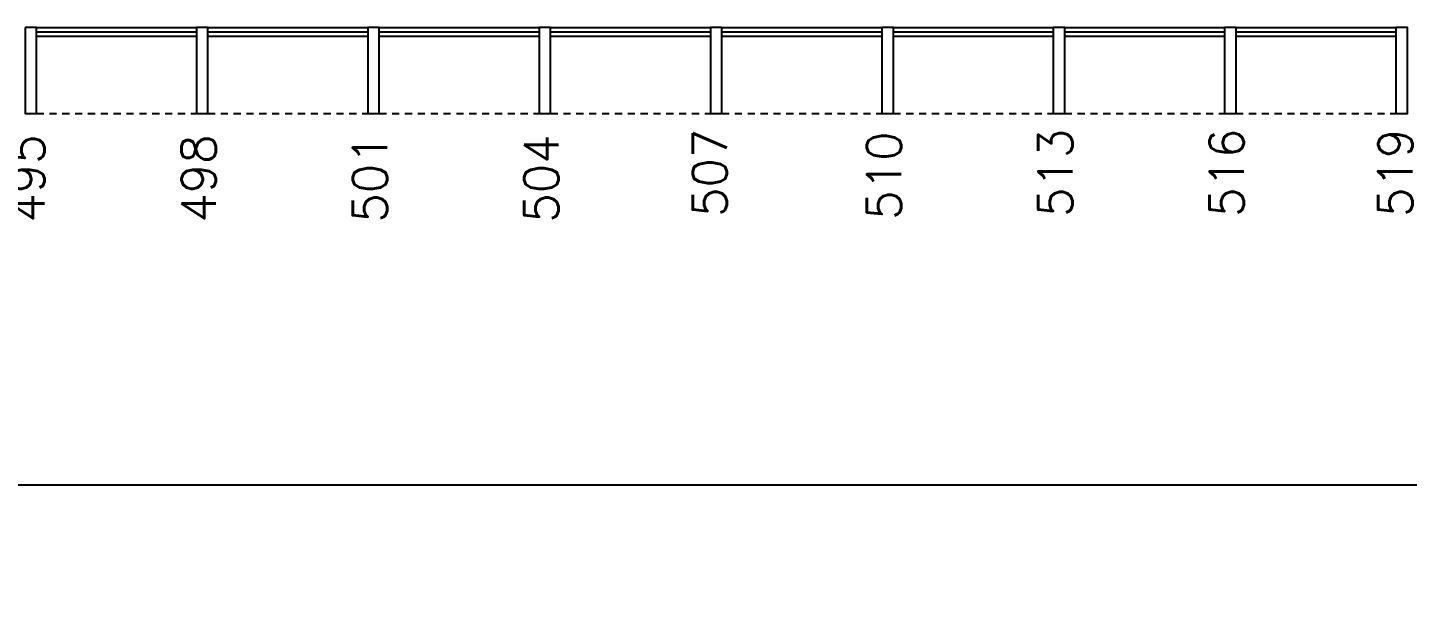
# Model space of a CAD drawing. Header units: millimetres. Extents: x 2308 to 2568, y 1142 to 1238.
# Drawn here: x 2351.47 to 2375.63, y 1146 to 1156 of the extents above; entities that cross this region are included whole.
import ezdxf

# ---------------------------------------------------------------- set-up
doc = ezdxf.new("R2010")
doc.units = ezdxf.units.MM
doc.linetypes.add('HIDDEN2', pattern=[0.1875, 0.125, -0.0625])
for name, color, linetype in [('ESQ', 1, 'Continuous'), ('ESTR', 3, 'Continuous'), ('NOPILAR1', 2, 'Continuous'), ('PROJ', 1, 'HIDDEN2'), ('USO1', 2, 'Continuous')]:
    doc.layers.add(name, color=color, linetype=linetype)
doc.styles.add('1', font='romans.shx')
doc.styles.add('NOPILAR', font='simplex.shx', dxfattribs={"height": 0.6})
doc.dimstyles.new('1-600', dxfattribs={"dimtxt": 1.1, "dimasz": 2.5, "dimexe": 2, "dimexo": 4, "dimgap": 0.2, "dimtad": 1, "dimdec": 0, "dimzin": 4, "dimdsep": 46, "dimlunit": 6, "dimtxsty": '1', "dimblk1": 'NONE', "dimblk2": 'NONE', "dimsah": 1, "dimcen": 0, "dimclrd": 2, "dimclre": 2, "dimclrt": 2, "dimadec": 0, "dimazin": 0, "dimtfac": 1, "dimtdec": 0, "dimtmove": 2, "dimatfit": 3, "dimldrblk": 'NONE', "dimfxl": 1, "dimtolj": 1, "dimtzin": 0, "dimarcsym": 0})

# ---------------------------------------------------------------- blocks, each defined once
blk = doc.blocks.new('PILAR-SLN')
blk.add_lwpolyline([(0.197, -72.501), (0.197, -74.001), (-0.003, -74.001), (-0.003, -72.501)], close=True)
blk = doc.blocks.new('*D83')
at = {"layer": 'USO1', "color": 2, "lineweight": -2, "transparency": 16777216}
for p, q in [((2330.429, 1150.505), (2330.429, 1146.005)), ((2450.531, 1150.505), (2450.531, 1146.005)), ((2450.531, 1148.005), (2330.429, 1148.005))]:
    blk.add_line(p, q, dxfattribs=at)
at = {"layer": 'USO1', "color": 2, "transparency": 16777216, "insert": (2390.48, 1148.938), "char_height": 1.1, "attachment_point": 5, "style": '1'}
blk.add_mtext('\\A1;Arquitetura e Urbanismo', dxfattribs=at)
blk = doc.blocks.new('_NONE')
at = {"color": 0, "linetype": 'ByBlock'}
blk.add_circle((0, 0), 0.25, dxfattribs=at)

msp = doc.modelspace()

# ---------------------------------------------------------------- linework, layer by layer
at = {"layer": 'ESQ'}
for p, q in [((2351.629, 1156.005), (2354.429, 1156.005)), ((2351.629, 1155.93), (2354.429, 1155.93)), ((2354.629, 1156.005), (2357.429, 1156.005)), ((2354.629, 1155.93), (2357.429, 1155.93)), ((2357.629, 1156.005), (2360.429, 1156.005)), ((2357.629, 1155.93), (2360.429, 1155.93)), ((2360.629, 1156.005), (2363.429, 1156.005)), ((2360.629, 1155.93), (2363.429, 1155.93)), ((2363.629, 1156.005), (2366.429, 1156.005)), ((2363.629, 1155.93), (2366.429, 1155.93)), ((2366.629, 1156.005), (2369.429, 1156.005)), ((2366.629, 1155.93), (2369.429, 1155.93)), ((2369.629, 1156.005), (2372.429, 1156.005)), ((2369.629, 1155.93), (2372.429, 1155.93)), ((2372.629, 1156.005), (2375.429, 1156.005)), ((2372.629, 1155.93), (2375.429, 1155.93)), ((2351.629, 1155.855), (2354.429, 1155.855)), ((2354.629, 1155.855), (2357.429, 1155.855)), ((2357.629, 1155.855), (2360.429, 1155.855)), ((2360.629, 1155.855), (2363.429, 1155.855)), ((2363.629, 1155.855), (2366.429, 1155.855)), ((2366.629, 1155.855), (2369.429, 1155.855)), ((2369.629, 1155.855), (2372.429, 1155.855)), ((2372.629, 1155.855), (2375.429, 1155.855))]:
    msp.add_line(p, q, dxfattribs=at)
at = {"layer": 'PROJ'}
for p, q in [((2351.629, 1154.505), (2354.429, 1154.505)), ((2354.629, 1154.505), (2357.429, 1154.505)), ((2357.629, 1154.505), (2360.429, 1154.505)), ((2360.629, 1154.505), (2363.429, 1154.505)), ((2363.629, 1154.505), (2366.429, 1154.505)), ((2366.629, 1154.505), (2369.429, 1154.505)), ((2369.629, 1154.505), (2372.429, 1154.505)), ((2372.629, 1154.505), (2375.429, 1154.505))]:
    msp.add_line(p, q, dxfattribs=at)

# ---------------------------------------------------------------- block references
at = {"layer": 'ESTR', "xscale": -1}
for p in [(2351.626, 1228.506), (2354.626, 1228.506), (2357.626, 1228.506), (2360.626, 1228.506), (2363.626, 1228.506), (2366.626, 1228.506), (2369.626, 1228.506), (2372.626, 1228.506), (2375.626, 1228.506)]:
    msp.add_blockref('PILAR-SLN', p, dxfattribs=at)

# ---------------------------------------------------------------- texts
at = {"layer": 'NOPILAR1', "style": 'NOPILAR'}
for s, p in [('495', (2351.766, 1152.594)), ('495', (2351.766, 1152.594)), ('498', (2354.766, 1152.594)), ('498', (2354.766, 1152.594)), ('504', (2360.766, 1152.594)), ('504', (2360.766, 1152.594)), ('507', (2363.716, 1152.694)), ('507', (2363.716, 1152.694)), ('510', (2366.766, 1152.644)), ('510', (2366.766, 1152.644)), ('513', (2369.766, 1152.694)), ('513', (2369.766, 1152.694)), ('516', (2372.766, 1152.694)), ('516', (2372.766, 1152.694)), ('519', (2375.716, 1152.694)), ('519', (2375.716, 1152.694)), ('501', (2357.766, 1152.594)), ('501', (2357.766, 1152.594))]:
    msp.add_text(s, height=0.6, rotation=90, dxfattribs=at).set_placement(p)

# ---------------------------------------------------------------- dimensions: what is measured, and where the dimension line sits
at = {"layer": 'USO1'}
dim = msp.add_aligned_dim(p1=(2450.531, 1154.505), p2=(2330.429, 1154.505), distance=6.5, text='Arquitetura e Urbanismo', dimstyle='1-600', dxfattribs=at)
dim.commit()
dim.dimension.update_dxf_attribs({"geometry": '*D83', "text_midpoint": (2390.48, 1148.938)})

doc.saveas('drawing.dxf')
